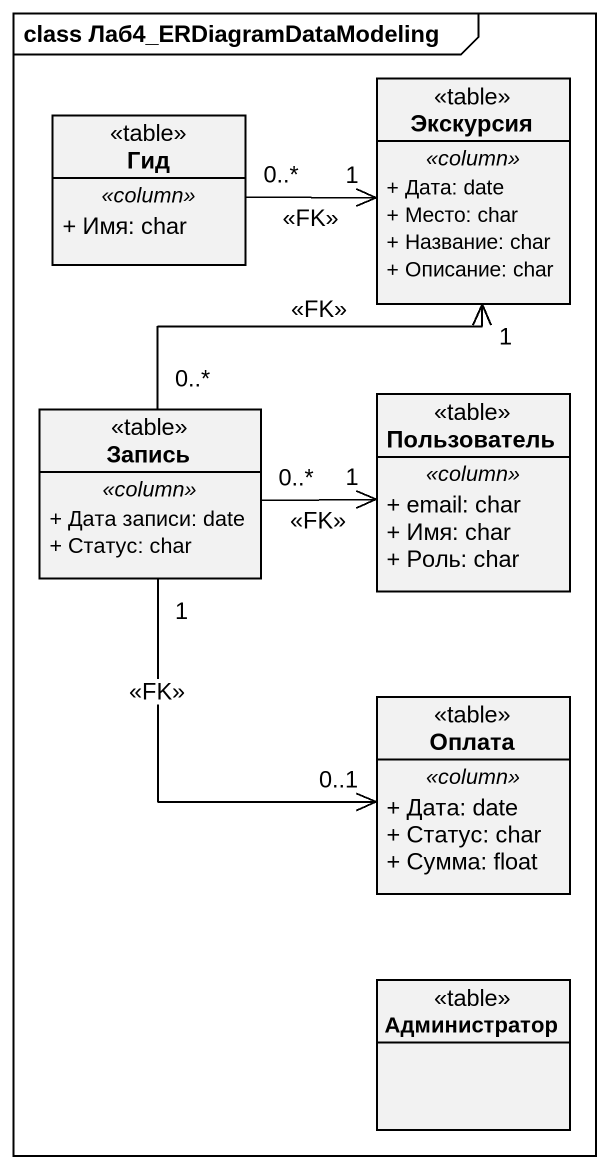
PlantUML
@startuml
mainframe class Лаб4_ERDiagramDataModeling
hide circle
hide empty members
skinparam classAttributeIconSize 0
class Гид <<table>> {
  .. <<column>> ..
  + Имя: char
}
class Экскурсия <<table>> {
  .. <<column>> ..
  + Дата: date
  + Место: char
  + Название: char
  + Описание: char
}
class Запись <<table>> {
  .. <<column>> ..
  + Дата записи: date
  + Статус: char
}
class Пользователь <<table>> {
  .. <<column>> ..
  + email: char
  + Имя: char
  + Роль: char
}
class Оплата <<table>> {
  .. <<column>> ..
  + Дата: date
  + Статус: char
  + Сумма: float
}
class Администратор <<table>>
Гид "0..*" -right-> "1" Экскурсия : <<FK>>
Запись "0..*" -up-> "1" Экскурсия : <<FK>>
Запись "0..*" -right-> "1" Пользователь : <<FK>>
Запись "1" --> "0..1" Оплата : <<FK>>
@enduml
